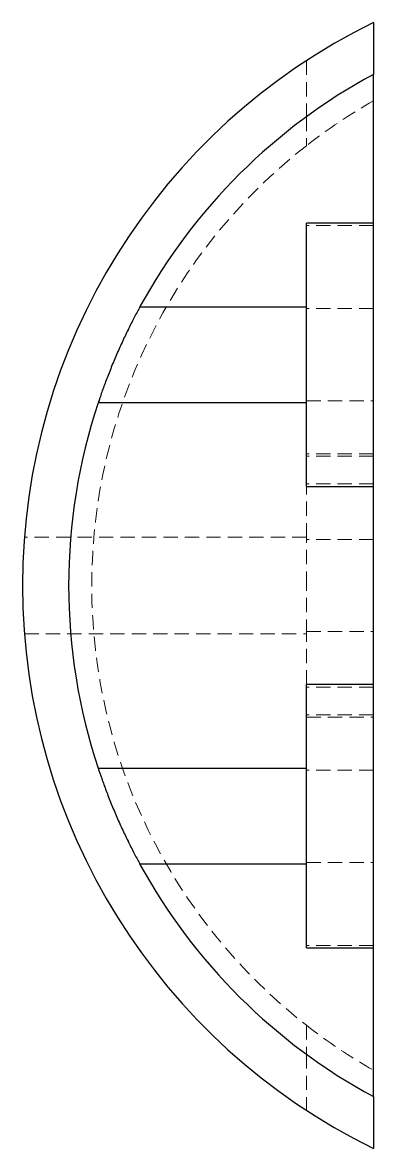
# Model space of a CAD drawing. Header units: millimetres. Extents: x 54 to 239, y 7 to 174.
# Drawn here: x 207.4 to 238.6, y 7 to 107 of the extents above.
import ezdxf

# ---------------------------------------------------------------- set-up
doc = ezdxf.new("R2010")
doc.units = ezdxf.units.MM
doc.linetypes.add('HIDDEN', pattern=[1.905, 1.27, -0.635])

msp = doc.modelspace()

# ---------------------------------------------------------------- linework, layer by layer
at = {"color": 7, "linetype": 'Continuous', "lineweight": 25}
for p, q in [((238.57, 107), (238.57, 102.39)), ((238.57, 89.18), (238.57, 102.39)), ((238.57, 89.18), (232.63, 89.18)), ((232.63, 65.8), (232.63, 89.18)), ((238.57, 65.8), (238.57, 89.18)), ((217.85, 81.76), (232.63, 81.76)), ((232.63, 73.22), (214.14, 73.22)), ((232.63, 65.8), (238.57, 65.8)), ((238.57, 48.2), (238.57, 65.8)), ((238.57, 48.2), (232.63, 48.2)), ((232.63, 24.82), (232.63, 48.2)), ((238.57, 24.82), (238.57, 48.2)), ((214.14, 40.78), (232.63, 40.78)), ((232.63, 32.24), (217.85, 32.24)), ((232.63, 24.82), (238.57, 24.82)), ((238.57, 11.61), (238.57, 24.82)), ((238.57, 11.61), (238.57, 7))]:
    msp.add_line(p, q, dxfattribs=at)
at = {"color": 7, "linetype": 'HIDDEN', "lineweight": 18}
for p, q in [((232.63, 103.61), (232.63, 98.63)), ((232.63, 98.63), (232.63, 96.06)), ((238.57, 88.97), (232.63, 88.97)), ((238.57, 81.59), (232.63, 81.59)), ((232.63, 73.39), (238.57, 73.39)), ((238.57, 68.69), (232.63, 68.69)), ((238.57, 68.48), (232.63, 68.48)), ((238.57, 66.02), (232.63, 66.02)), ((232.63, 61.28), (232.63, 65.8)), ((232.63, 61.28), (207.59, 61.28)), ((238.57, 61.1), (232.63, 61.1)), ((207.59, 52.72), (232.63, 52.72)), ((232.63, 52.9), (238.57, 52.9)), ((232.63, 48.2), (232.63, 52.72)), ((238.57, 47.98), (232.63, 47.98)), ((238.57, 45.52), (232.63, 45.52)), ((232.63, 45.31), (238.57, 45.31)), ((238.57, 40.61), (232.63, 40.61)), ((232.63, 32.41), (238.57, 32.41)), ((238.57, 25.03), (232.63, 25.03)), ((232.63, 17.94), (232.63, 15.37)), ((232.63, 15.37), (232.63, 10.39))]:
    msp.add_line(p, q, dxfattribs=at)
at = {"color": 7, "linetype": 'HIDDEN', "lineweight": 18, "flags": 128}
for points in [[(217.85, 81.76), (216.85, 79.83), (216.01, 78.04)], [(214.34, 73.81), (214.27, 73.59), (214.14, 73.22)], [(214.14, 40.78), (214.27, 40.41), (214.82, 38.86)], [(216.61, 34.67), (216.85, 34.17), (217.85, 32.24)]]:
    msp.add_lwpolyline(points, dxfattribs=at)
at = {"color": 7, "linetype": 'Continuous', "lineweight": 25}
for radius, start, end in [(55.71, 116.1582, 243.8418), (51.61, 118.4155, 151.3245), (51.61, 161.6824, 198.3186), (51.61, 208.6765, 241.5845)]:
    msp.add_arc((263.13, 57), radius, start, end, dxfattribs=at)
at = {"color": 7, "linetype": 'HIDDEN', "lineweight": 18}
for start, end in [(119.7053, 127.9847), (127.9847, 232.0153), (232.0153, 240.2947)]:
    msp.add_arc((263.13, 57), 49.56, start, end, dxfattribs=at)
at = {"color": 7, "linetype": 'Continuous', "lineweight": 25}
for points, knots in [([(217.85, 81.76), (217.7, 81.49), (217.54, 81.19), (217.29, 80.71), (217.21, 80.54), (217.03, 80.2), (216.94, 80.02), (216.68, 79.48), (216.5, 79.11), (216.15, 78.35), (215.97, 77.96), (215.63, 77.17), (215.46, 76.78), (215.23, 76.19), (215.15, 76), (215, 75.61), (214.92, 75.42), (214.71, 74.87), (214.58, 74.51), (214.4, 74), (214.35, 73.83), (214.24, 73.52), (214.19, 73.36), (214.14, 73.22)], [0, 0, 0, 0, 0.125, 0.125, 0.1875, 0.1875, 0.25, 0.25, 0.375, 0.375, 0.5, 0.5, 0.625, 0.625, 0.6875, 0.6875, 0.75, 0.75, 0.875, 0.875, 0.9375, 0.9375, 1, 1, 1, 1]), ([(214.14, 40.78), (214.23, 40.49), (214.34, 40.18), (214.58, 39.51), (214.71, 39.14), (214.99, 38.39), (215.14, 38.01), (215.46, 37.22), (215.63, 36.83), (215.88, 36.24), (215.97, 36.04), (216.15, 35.65), (216.23, 35.46), (216.5, 34.89), (216.68, 34.52), (216.94, 33.98), (217.03, 33.81), (217.2, 33.47), (217.29, 33.3), (217.54, 32.81), (217.7, 32.51), (217.85, 32.24)], [0, 0, 0, 0, 0.125, 0.125, 0.25, 0.25, 0.375, 0.375, 0.5, 0.5, 0.5625, 0.5625, 0.625, 0.625, 0.75, 0.75, 0.8125, 0.8125, 0.875, 0.875, 1, 1, 1, 1])]:
    msp.add_open_spline(points, degree=3, knots=knots, dxfattribs=at)
at = {"color": 7, "linetype": 'HIDDEN', "lineweight": 18}
for points, knots in [([(232.63, 56.98), (232.63, 57.17), (232.63, 57.35), (232.63, 57.53), (232.63, 58.95), (232.63, 60.31), (232.63, 61.28)], [-1.5738588, -1.5738588, -1.5738588, -1.5738588, -1.4765336, -1.4765336, -1.4765336, -0.722415, -0.722415, -0.722415, -0.722415]), ([(232.63, 52.72), (232.63, 52.81), (232.63, 52.89), (232.63, 52.98), (232.63, 54.04), (232.63, 55.51), (232.63, 56.98)], [-2.4192746, -2.4192746, -2.4192746, -2.4192746, -2.3548304, -2.3548304, -2.3548304, -1.5738588, -1.5738588, -1.5738588, -1.5738588])]:
    msp.add_open_spline(points, degree=3, knots=knots, dxfattribs=at)

doc.saveas('drawing.dxf')
